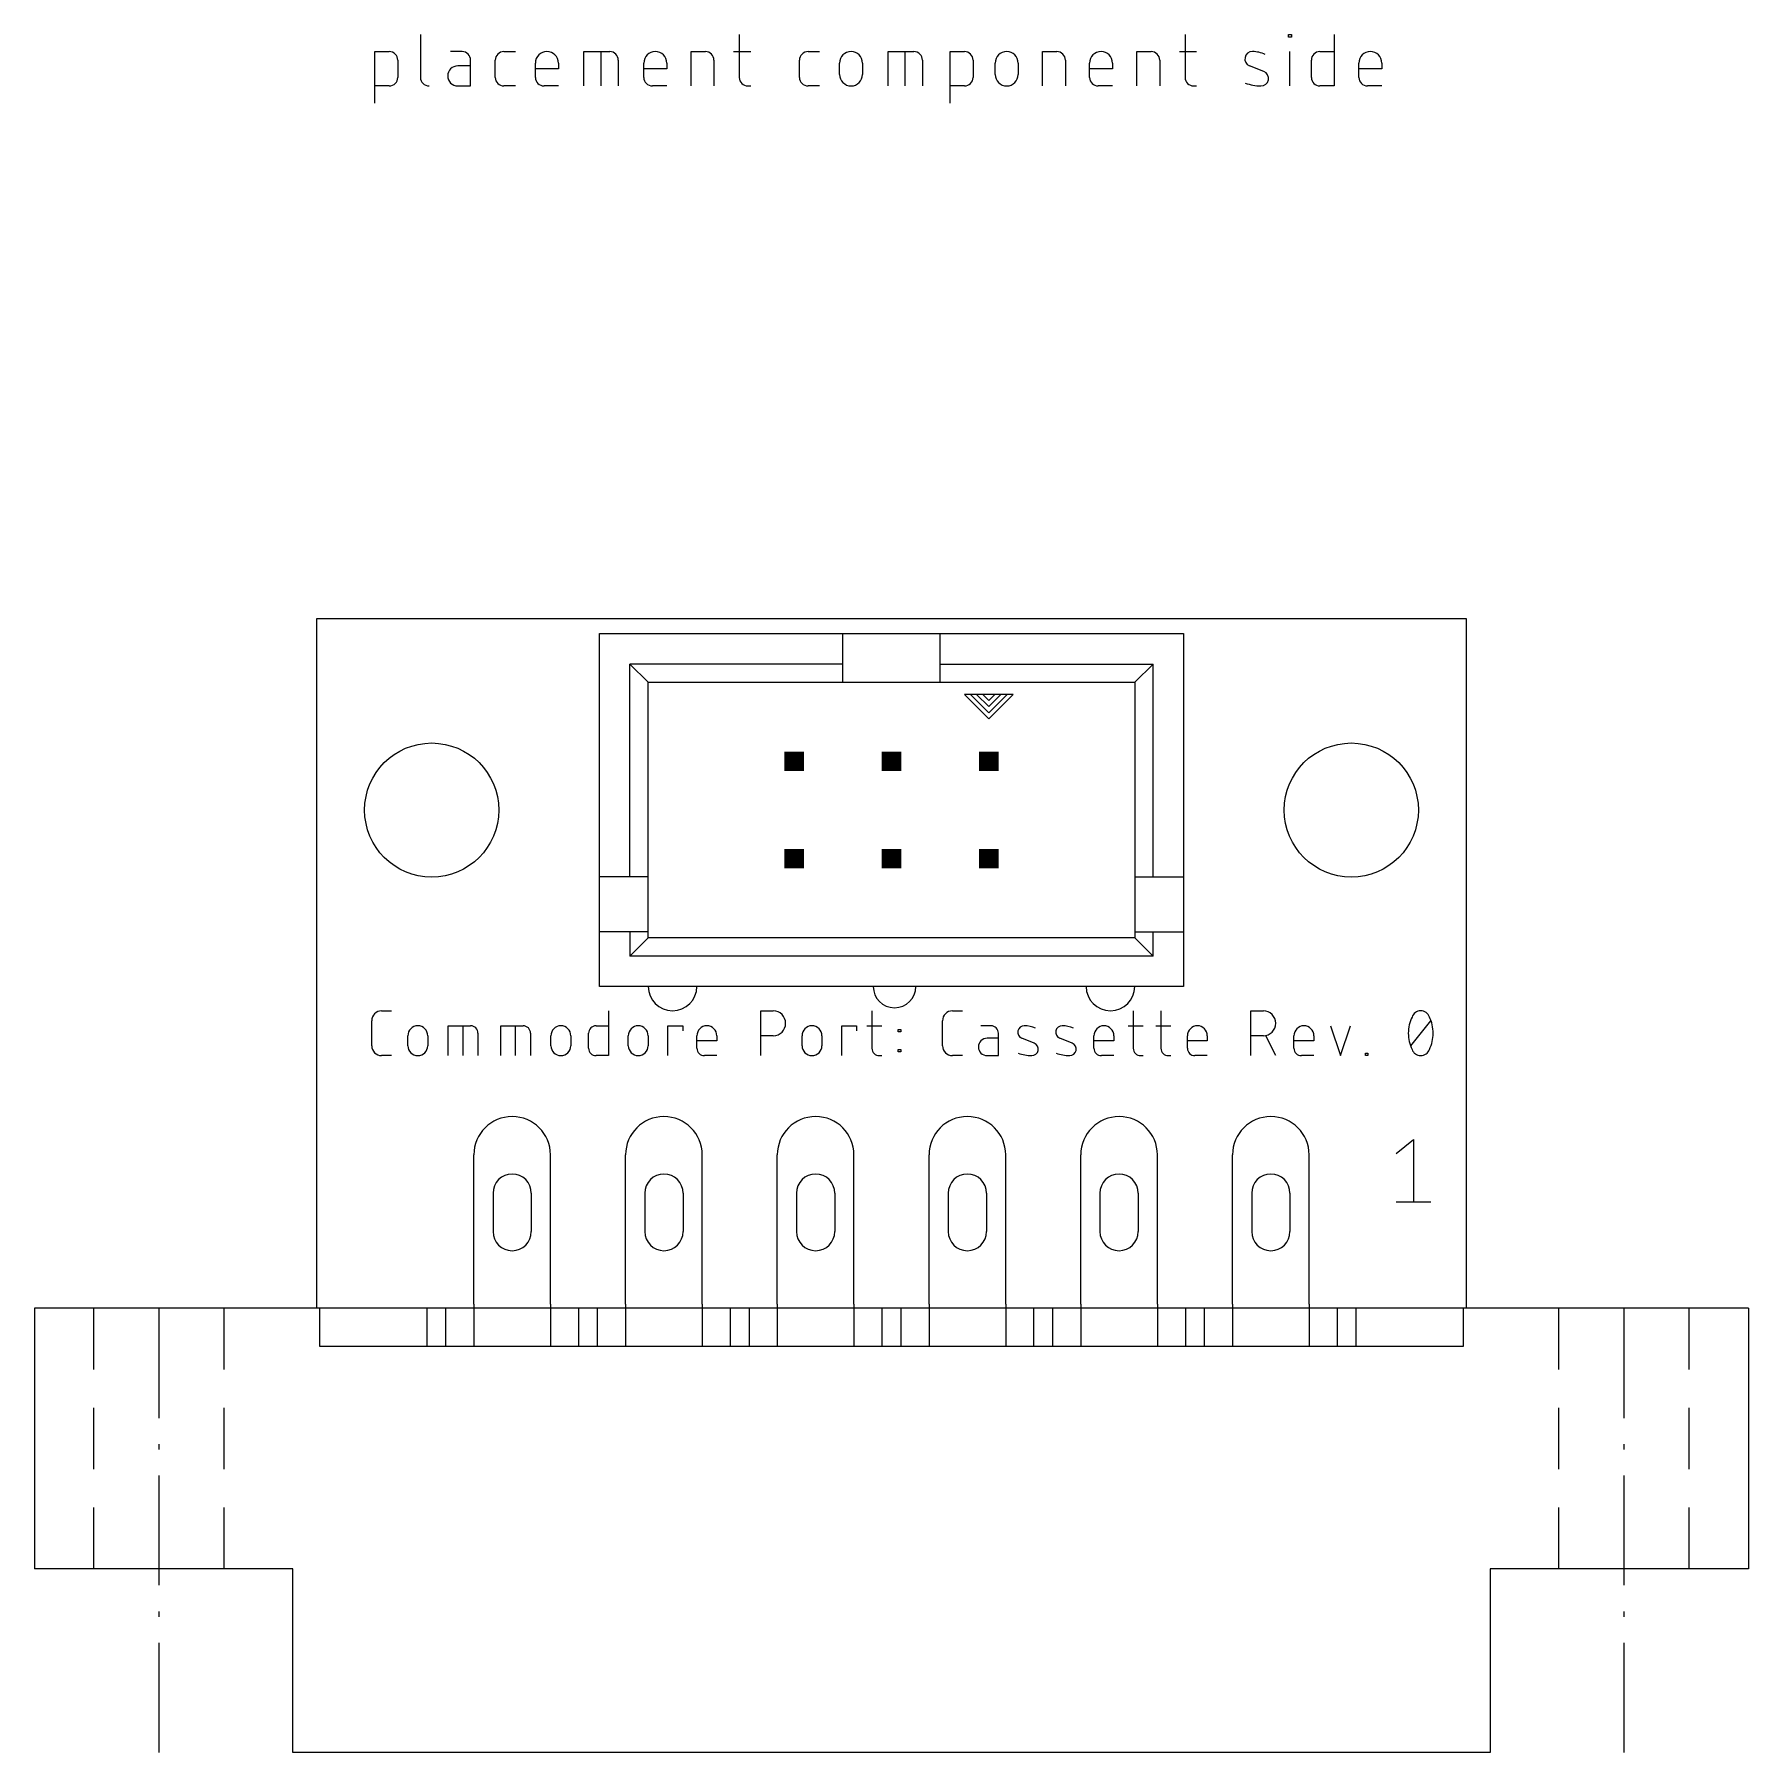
# Model space of a CAD drawing. Extents: x -7.4 to 37.4, y -11.6 to 33.2.
import ezdxf

# ---------------------------------------------------------------- set-up
doc = ezdxf.new("R2010")
doc.units = 0
for name, color, linetype in [('20', 30, 'CONTINUOUS'), ('21', 253, 'CONTINUOUS'), ('51', 253, 'CONTINUOUS')]:
    doc.layers.add(name, color=color, linetype=linetype)

# ---------------------------------------------------------------- blocks, each defined once
blk = doc.blocks.new('RECT')
blk.add_solid([(-0.5, -0.5), (0.5, -0.5), (-0.5, 0.5), (0.5, 0.5)])

msp = doc.modelspace()

# ---------------------------------------------------------------- linework, layer by layer
at = {"layer": '20'}
for p, q in [((0, 0), (0, 18)), ((0, 18), (30, 18)), ((30, 18), (30, 0)), ((30, 0), (0, 0))]:
    msp.add_line(p, q, dxfattribs=at)
for centre in [(3, 13), (27, 13)]:
    msp.add_circle(centre, 1.75, dxfattribs=at)
at = {"layer": '21'}
for p, q in [((2.7073, 33.2439), (2.7073, 32.122)), ((11.0281, 33.2439), (11.0281, 32.122)), ((22.6634, 33.2439), (22.6634, 32.122)), ((25.3607, 33.1691), (25.3607, 33.2439)), ((25.3607, 33.2439), (25.4355, 33.2439)), ((25.4355, 33.2439), (25.4355, 33.1691)), ((26.5556, 33.2439), (26.5556, 31.8977)), ((1.5177, 31.4489), (1.5177, 32.7951)), ((1.5177, 32.7951), (1.8916, 32.7951)), ((3.7908, 32.7951), (3.4916, 32.7951)), ((4.8837, 32.7951), (5.1829, 32.7951)), ((6.9718, 31.8977), (6.9718, 32.7951)), ((6.9718, 32.7951), (7.6449, 32.7951)), ((7.4205, 31.8977), (7.4205, 32.7951)), ((9.7678, 31.8977), (9.7678, 32.7951)), ((9.7678, 32.7951), (10.1417, 32.7951)), ((10.8785, 32.7951), (11.3273, 32.7951)), ((12.8231, 32.7951), (13.1222, 32.7951)), ((14.9111, 31.8977), (14.9111, 32.7951)), ((14.9111, 32.7951), (15.5842, 32.7951)), ((15.3598, 31.8977), (15.3598, 32.7951)), ((16.5294, 31.4489), (16.5294, 32.7951)), ((16.5294, 32.7951), (16.9033, 32.7951)), ((18.9391, 31.8977), (18.9391, 32.7951)), ((18.9391, 32.7951), (19.313, 32.7951)), ((21.403, 31.8977), (21.403, 32.7951)), ((21.403, 32.7951), (21.777, 32.7951)), ((22.5138, 32.7951), (22.9625, 32.7951)), ((25.4355, 33.1691), (25.3607, 33.1691)), ((25.3981, 31.8977), (25.3981, 32.7951)), ((26.1816, 32.7951), (26.5556, 32.7951)), ((2.116, 32.5708), (2.116, 32.122)), ((4.0152, 32.4212), (3.6786, 32.4212)), ((4.0152, 31.8977), (4.0152, 32.5708)), ((4.6594, 32.122), (4.6594, 32.5708)), ((5.7069, 32.122), (5.7069, 32.496)), ((6.3052, 32.3464), (5.7069, 32.3464)), ((6.3052, 32.496), (6.3052, 32.3464)), ((7.8692, 32.5708), (7.8692, 31.8977)), ((8.5358, 32.122), (8.5358, 32.496)), ((9.1341, 32.3464), (8.5358, 32.3464)), ((9.1341, 32.496), (9.1341, 32.3464)), ((10.3661, 32.5708), (10.3661, 31.8977)), ((12.5987, 32.122), (12.5987, 32.5708)), ((13.6462, 32.1968), (13.6462, 32.496)), ((14.2445, 32.496), (14.2445, 32.1968)), ((15.8086, 32.5708), (15.8086, 31.8977)), ((17.1277, 32.5708), (17.1277, 32.122)), ((17.7071, 32.1968), (17.7071, 32.496)), ((18.3054, 32.496), (18.3054, 32.1968)), ((19.5374, 32.5708), (19.5374, 31.8977)), ((20.1711, 32.122), (20.1711, 32.496)), ((20.7694, 32.3464), (20.1711, 32.3464)), ((20.7694, 32.496), (20.7694, 32.3464)), ((22.0014, 32.5708), (22.0014, 31.8977)), ((24.7181, 32.2716), (24.3442, 32.4212)), ((25.9573, 32.122), (25.9573, 32.5708)), ((27.1978, 32.122), (27.1978, 32.496)), ((27.7962, 32.3464), (27.1978, 32.3464)), ((27.7962, 32.496), (27.7962, 32.3464)), ((1.8916, 31.8977), (1.5177, 31.8977)), ((3.6786, 31.8977), (4.0152, 31.8977)), ((5.1829, 31.8977), (4.8837, 31.8977)), ((6.3052, 31.8977), (5.9312, 31.8977)), ((9.1341, 31.8977), (8.7602, 31.8977)), ((11.2525, 31.8977), (11.3273, 31.8977)), ((13.1222, 31.8977), (12.8231, 31.8977)), ((16.9033, 31.8977), (16.5294, 31.8977)), ((20.7694, 31.8977), (20.3954, 31.8977)), ((22.8877, 31.8977), (22.9625, 31.8977)), ((26.5556, 31.8977), (26.1816, 31.8977)), ((27.7962, 31.8977), (27.4222, 31.8977)), ((7.38, 11.2537), (7.38, 17.6038)), ((7.38, 17.6038), (13.73, 17.6038)), ((13.73, 17.6038), (16.27, 17.6038)), ((13.73, 16.81), (13.73, 17.6038)), ((16.27, 17.6038), (22.62, 17.6038)), ((16.27, 16.81), (16.27, 17.6038)), ((22.62, 17.6038), (22.62, 11.2537)), ((13.73, 16.81), (8.1737, 16.81)), ((8.1737, 11.2537), (8.1737, 16.81)), ((8.65, 16.3338), (8.1737, 16.81)), ((13.73, 16.3338), (13.73, 16.81)), ((16.27, 16.3338), (16.27, 16.81)), ((16.27, 16.81), (21.8263, 16.81)), ((21.8263, 16.81), (21.35, 16.3338)), ((21.8263, 11.2537), (21.8263, 16.81)), ((8.65, 11.2537), (8.65, 16.3338)), ((8.65, 16.3338), (13.73, 16.3338)), ((13.73, 16.3338), (16.27, 16.3338)), ((16.27, 16.3338), (21.35, 16.3338)), ((21.35, 16.3338), (21.35, 11.2537)), ((17.0638, 16.0162), (16.905, 16.0162)), ((16.905, 16.0162), (17.54, 15.3812)), ((17.2225, 16.0162), (17.0638, 16.0162)), ((17.0638, 16.0162), (17.54, 15.54)), ((17.3813, 16.0162), (17.2225, 16.0162)), ((17.2225, 16.0162), (17.54, 15.6987)), ((17.6988, 16.0162), (17.3813, 16.0162)), ((17.3813, 16.0162), (17.54, 15.8575)), ((17.54, 15.3812), (18.175, 16.0162)), ((17.54, 15.54), (18.0163, 16.0162)), ((17.54, 15.6987), (17.8575, 16.0162)), ((17.54, 15.8575), (17.6988, 16.0162)), ((17.8575, 16.0162), (17.6988, 16.0162)), ((18.0163, 16.0162), (17.8575, 16.0162)), ((18.175, 16.0162), (18.0163, 16.0162)), ((7.38, 9.825), (7.38, 11.2537)), ((8.1737, 11.2537), (7.38, 11.2537)), ((8.65, 11.2537), (8.1737, 11.2537)), ((8.65, 9.825), (8.65, 11.2537)), ((21.35, 11.2537), (21.35, 9.825)), ((21.35, 11.2537), (21.8263, 11.2537)), ((21.8263, 11.2537), (22.62, 11.2537)), ((22.62, 11.2537), (22.62, 9.825)), ((7.38, 8.3962), (7.38, 9.825)), ((8.1737, 9.825), (7.38, 9.825)), ((8.65, 9.825), (8.1737, 9.825)), ((8.1737, 9.825), (8.1737, 9.19)), ((8.65, 9.6662), (8.1737, 9.19)), ((8.65, 9.6662), (8.65, 9.825)), ((21.35, 9.6662), (8.65, 9.6662)), ((21.35, 9.825), (21.35, 9.6662)), ((21.35, 9.825), (21.8263, 9.825)), ((21.8263, 9.19), (21.35, 9.6662)), ((21.8263, 9.825), (22.62, 9.825)), ((21.8263, 9.19), (21.8263, 9.825)), ((22.62, 9.825), (22.62, 8.3962)), ((21.8263, 9.19), (8.1737, 9.19)), ((22.62, 8.3962), (7.38, 8.3962)), ((1.6929, 7.7592), (1.9526, 7.7592)), ((7.6156, 7.7592), (7.6156, 6.5908)), ((11.5882, 6.5908), (11.5882, 7.7592)), ((11.5882, 7.7592), (11.9127, 7.7592)), ((14.4886, 7.7592), (14.4886, 6.7855)), ((16.59, 7.7592), (16.8497, 7.7592)), ((21.3085, 7.7592), (21.3085, 6.7855)), ((22.0324, 7.7592), (22.0324, 6.7855)), ((24.3802, 6.5908), (24.3802, 7.7592)), ((24.3802, 7.7592), (24.7047, 7.7592)), ((1.4333, 6.8504), (1.4333, 7.4996)), ((3.4291, 6.5908), (3.4291, 7.3697)), ((3.4291, 7.3697), (4.0133, 7.3697)), ((3.8186, 6.5908), (3.8186, 7.3697)), ((4.8007, 6.5908), (4.8007, 7.3697)), ((4.8007, 7.3697), (5.3849, 7.3697)), ((5.1902, 6.5908), (5.1902, 7.3697)), ((7.2911, 7.3697), (7.6156, 7.3697)), ((9.1663, 6.5908), (9.1663, 7.3697)), ((9.1663, 7.3697), (9.5557, 7.3697)), ((9.5557, 7.3697), (9.5557, 7.2399)), ((13.7002, 6.5908), (13.7002, 7.3697)), ((13.7002, 7.3697), (14.0896, 7.3697)), ((14.0896, 7.3697), (14.0896, 7.2399)), ((14.3588, 7.3697), (14.7483, 7.3697)), ((15.178, 7.2075), (15.178, 7.2724)), ((15.178, 7.2724), (15.2429, 7.2724)), ((15.2429, 7.2075), (15.178, 7.2075)), ((15.2429, 7.2724), (15.2429, 7.2075)), ((16.3304, 6.8504), (16.3304, 7.4996)), ((17.5936, 7.3697), (17.3339, 7.3697)), ((21.1787, 7.3697), (21.5682, 7.3697)), ((21.9026, 7.3697), (22.292, 7.3697)), ((26.457, 7.3697), (26.7167, 6.5908)), ((26.7167, 6.5908), (26.9763, 7.3697)), ((28.5525, 6.8504), (29.0718, 7.4996)), ((2.3778, 6.8504), (2.3778, 7.1101)), ((2.8971, 7.1101), (2.8971, 6.8504)), ((4.208, 7.175), (4.208, 6.5908)), ((5.5796, 7.175), (5.5796, 6.5908)), ((6.1116, 6.8504), (6.1116, 7.1101)), ((6.6309, 7.1101), (6.6309, 6.8504)), ((7.0963, 6.7855), (7.0963, 7.175)), ((8.1309, 6.8504), (8.1309, 7.1101)), ((8.6502, 7.1101), (8.6502, 6.8504)), ((9.9216, 6.7855), (9.9216, 7.1101)), ((10.4409, 6.9803), (9.9216, 6.9803)), ((10.4409, 7.1101), (10.4409, 6.9803)), ((11.9127, 7.1101), (11.5882, 7.1101)), ((12.6648, 6.8504), (12.6648, 7.1101)), ((13.1841, 7.1101), (13.1841, 6.8504)), ((15.178, 6.6882), (15.178, 6.7531)), ((15.178, 6.7531), (15.2429, 6.7531)), ((15.2429, 6.7531), (15.2429, 6.6882)), ((17.7883, 7.0452), (17.4962, 7.0452)), ((17.7883, 6.5908), (17.7883, 7.175)), ((18.7255, 6.9154), (18.401, 7.0452)), ((19.7161, 6.9154), (19.3916, 7.0452)), ((20.2848, 6.7855), (20.2848, 7.1101)), ((20.8041, 6.9803), (20.2848, 6.9803)), ((20.8041, 7.1101), (20.8041, 6.9803)), ((22.7232, 6.7855), (22.7232, 7.1101)), ((23.2425, 6.9803), (22.7232, 6.9803)), ((23.2425, 7.1101), (23.2425, 6.9803)), ((24.7047, 7.1101), (24.3802, 7.1101)), ((25.0293, 6.5908), (24.7696, 7.1101)), ((25.5045, 6.7855), (25.5045, 7.1101)), ((26.0238, 6.9803), (25.5045, 6.9803)), ((26.0238, 7.1101), (26.0238, 6.9803)), ((1.9526, 6.5908), (1.6929, 6.5908)), ((7.6156, 6.5908), (7.2911, 6.5908)), ((10.4409, 6.5908), (10.1164, 6.5908)), ((14.6834, 6.5908), (14.7483, 6.5908)), ((15.2429, 6.6882), (15.178, 6.6882)), ((16.8497, 6.5908), (16.59, 6.5908)), ((17.4962, 6.5908), (17.7883, 6.5908)), ((20.8041, 6.5908), (20.4795, 6.5908)), ((21.5032, 6.5908), (21.5682, 6.5908)), ((22.2271, 6.5908), (22.292, 6.5908)), ((23.2425, 6.5908), (22.9179, 6.5908)), ((26.0238, 6.5908), (25.6992, 6.5908)), ((27.37, 6.5908), (27.37, 6.6557)), ((27.37, 6.6557), (27.4349, 6.6557)), ((27.4349, 6.5908), (27.37, 6.5908)), ((27.4349, 6.6557), (27.4349, 6.5908)), ((28.175, 4.0393), (28.6265, 4.4005)), ((28.6265, 4.4005), (28.6265, 2.775)), ((28.175, 2.775), (29.0781, 2.775)), ((-7.37, 0), (-7.37, -6.8)), ((-5.82, 0), (-7.37, 0)), ((-4.12, 0), (-5.82, 0)), ((-5.82, -1.6), (-5.82, 0)), ((-2.42, 0), (-4.12, 0)), ((-4.12, 0), (-4.12, -2.8667)), ((0.08, 0), (-2.42, 0)), ((-2.42, -1.6), (-2.42, 0)), ((0.08, -1), (0.08, 0)), ((3.37, 0), (2.87, 0)), ((2.87, 0), (2.87, -1)), ((3.37, -1), (3.37, 0)), ((4.1, 0.1), (4.1, -1)), ((6.1, 0.1), (6.1, -1)), ((7.33, 0), (6.83, 0)), ((6.83, 0), (6.83, -1)), ((7.33, -1), (7.33, 0)), ((8.06, 0.1), (8.06, -1)), ((10.06, 0.1), (10.06, -1)), ((11.29, 0), (10.79, 0)), ((10.79, 0), (10.79, -1)), ((11.29, -1), (11.29, 0)), ((12.02, 0.1), (12.02, -1)), ((14.02, 0.1), (14.02, -1)), ((15.25, 0), (14.75, 0)), ((14.75, 0), (14.75, -1)), ((15.25, -1), (15.25, 0)), ((15.98, 0.1), (15.98, -1)), ((17.98, 0.1), (17.98, -1)), ((19.21, 0), (18.71, 0)), ((18.71, 0), (18.71, -1)), ((19.21, -1), (19.21, 0)), ((19.94, 0.1), (19.94, -1)), ((21.94, 0.1), (21.94, -1)), ((23.17, 0), (22.67, 0)), ((22.67, 0), (22.67, -1)), ((23.17, -1), (23.17, 0)), ((23.9, 0.1), (23.9, -1)), ((25.9, 0.1), (25.9, -1)), ((27.13, 0), (26.63, 0)), ((26.63, 0), (26.63, -1)), ((27.13, -1), (27.13, 0)), ((32.42, 0), (29.92, 0)), ((29.92, 0), (29.92, -1)), ((34.12, 0), (32.42, 0)), ((32.42, -1.6), (32.42, 0)), ((35.82, 0), (34.12, 0)), ((34.12, -2.8667), (34.12, 0)), ((37.37, 0), (35.82, 0)), ((35.82, -1.6), (35.82, 0)), ((37.37, 0), (37.37, -6.8)), ((29.92, -1), (0.08, -1)), ((-5.82, -4.2), (-5.82, -2.6)), ((-2.42, -4.2), (-2.42, -2.6)), ((32.42, -4.2), (32.42, -2.6)), ((35.82, -4.2), (35.82, -2.6)), ((-4.12, -3.548), (-4.12, -3.6853)), ((34.12, -3.6853), (34.12, -3.548)), ((-4.12, -4.3667), (-4.12, -7.2333)), ((34.12, -7.2333), (34.12, -4.3667)), ((-5.82, -6.8), (-5.82, -5.2)), ((-2.42, -6.8), (-2.42, -5.2)), ((32.42, -6.8), (32.42, -5.2)), ((35.82, -6.8), (35.82, -5.2)), ((-5.82, -6.8), (-7.37, -6.8)), ((-2.42, -6.8), (-5.82, -6.8)), ((-0.62, -6.8), (-2.42, -6.8)), ((-0.62, -11.6), (-0.62, -6.8)), ((32.42, -6.8), (30.62, -6.8)), ((30.62, -6.8), (30.62, -11.6)), ((35.82, -6.8), (32.42, -6.8)), ((37.37, -6.8), (35.82, -6.8)), ((-4.12, -7.9147), (-4.12, -8.052)), ((34.12, -8.052), (34.12, -7.9147)), ((-4.12, -8.7333), (-4.12, -11.6)), ((34.12, -11.6), (34.12, -8.7333)), ((30.62, -11.6), (-0.62, -11.6))]:
    msp.add_line(p, q, dxfattribs=at)
for centre, radius, start, end in [((1.8916, 32.5708), 0.2244, 0, 90), ((3.7908, 32.5708), 0.2244, 0, 90), ((4.8837, 32.5708), 0.2244, 89.9992, 180), ((6.006, 32.496), 0.2992, 0, 180), ((7.6449, 32.5708), 0.2244, 0, 90), ((8.835, 32.496), 0.2992, 0, 180), ((10.1417, 32.5708), 0.2244, 0, 90), ((12.8231, 32.5708), 0.2244, 89.9992, 180), ((13.9454, 32.496), 0.2992, 0, 180), ((15.5842, 32.5708), 0.2244, 0, 90), ((16.9033, 32.5708), 0.2244, 0, 90), ((18.0063, 32.496), 0.2992, 0, 180), ((19.313, 32.5708), 0.2244, 0, 90), ((20.4702, 32.496), 0.2992, 0, 180), ((21.777, 32.5708), 0.2244, 0, 90), ((24.4162, 32.6012), 0.1939, 89.181, 248.1986), ((24.4068, 31.9459), 0.8493, 65.7609, 89.181), ((26.1816, 32.5708), 0.2244, 89.9992, 180), ((27.497, 32.496), 0.2992, 0, 180), ((3.6786, 32.1594), 0.2618, 90, 270), ((1.8916, 32.122), 0.2244, 270.0008, 0), ((2.9316, 32.122), 0.2244, 180, 270), ((4.8837, 32.122), 0.2244, 180, 270), ((5.9312, 32.122), 0.2244, 180, 270), ((8.7602, 32.122), 0.2244, 180, 270), ((11.2525, 32.122), 0.2244, 180, 270), ((12.8231, 32.122), 0.2244, 180, 270), ((13.9454, 32.1968), 0.2992, 180, 0), ((16.9033, 32.122), 0.2244, 270.0008, 0), ((18.0063, 32.1968), 0.2992, 180, 0), ((20.3954, 32.122), 0.2244, 180, 270), ((22.8877, 32.122), 0.2244, 180, 270), ((24.6615, 33.166), 1.2684, 250.2096, 269.181), ((24.6461, 32.0915), 0.1939, 269.181, 68.1986), ((26.1816, 32.122), 0.2244, 180, 270), ((27.4222, 32.122), 0.2244, 180, 270), ((9.285, 8.3962), 0.635, 180, 0), ((15.0794, 8.3962), 0.5556, 180, 0), ((20.715, 8.3962), 0.635, 180, 0), ((1.6929, 7.4996), 0.2596, 90.0007, 180), ((11.9127, 7.4346), 0.3246, 270, 90), ((16.59, 7.4996), 0.2596, 90.0007, 180), ((24.7047, 7.4346), 0.3246, 270, 90), ((28.8121, 7.519), 0.2402, 90, 161.0751), ((28.8121, 7.519), 0.2402, 18.9248, 90.0002), ((2.6375, 7.1101), 0.2596, 0, 180), ((4.0133, 7.175), 0.1947, 0, 90), ((5.3849, 7.175), 0.1947, 0, 90), ((6.3713, 7.1101), 0.2596, 0, 180), ((7.2911, 7.175), 0.1947, 90, 180), ((8.3906, 7.1101), 0.2596, 0, 180), ((10.1813, 7.1101), 0.2596, 0, 180), ((12.9245, 7.1101), 0.2596, 0, 180), ((17.5936, 7.175), 0.1947, 0, 90), ((18.4635, 7.2014), 0.1683, 89.1818, 248.1989), ((18.4554, 6.6327), 0.7371, 65.7612, 89.1819), ((19.4541, 7.2014), 0.1683, 89.1818, 248.1989), ((19.446, 6.6327), 0.7371, 65.7612, 89.1819), ((20.5445, 7.1101), 0.2596, 0, 180), ((22.9829, 7.1101), 0.2596, 0, 180), ((25.7642, 7.1101), 0.2596, 0, 180), ((29.4504, 7.175), 0.9628, 154.0109, 180.0001), ((28.1739, 7.175), 0.9629, 359.9999, 25.9891), ((1.6929, 6.8504), 0.2596, 180, 270), ((2.6375, 6.8504), 0.2596, 180, 0), ((6.3713, 6.8504), 0.2596, 180, 0), ((7.2911, 6.7855), 0.1947, 180, 270), ((8.3906, 6.8504), 0.2596, 180, 0), ((10.1164, 6.7855), 0.1947, 180, 270), ((12.9245, 6.8504), 0.2596, 180, 0), ((14.6834, 6.7855), 0.1947, 180, 270), ((16.59, 6.8504), 0.2596, 180, 270), ((17.4962, 6.818), 0.2272, 90, 270), ((18.663, 6.7591), 0.1683, 269.1818, 68.1989), ((19.6536, 6.7591), 0.1683, 269.1818, 68.1989), ((20.4795, 6.7855), 0.1947, 180, 270), ((21.5032, 6.7855), 0.1947, 180, 270), ((22.2271, 6.7855), 0.1947, 180, 270), ((22.9179, 6.7855), 0.1947, 180, 270), ((25.6992, 6.7855), 0.1947, 180, 270), ((29.4505, 7.175), 0.9629, 180, 205.9888), ((28.8121, 6.831), 0.2402, 198.9254, 269.9998), ((28.8121, 6.831), 0.2402, 270, 341.0747), ((28.1738, 7.175), 0.9629, 334.0112, 360), ((18.6763, 7.6915), 1.1008, 250.209, 269.1819), ((19.6669, 7.6915), 1.1008, 250.209, 269.1819)]:
    msp.add_arc(centre, radius, start, end, dxfattribs=at)
at = {"layer": '51'}
for p, q in [((4.1, 0.1), (4.1, 4)), ((6.1, 0.1), (6.1, 4)), ((8.06, 0.1), (8.06, 4)), ((10.06, 0.1), (10.06, 4)), ((12.02, 0.1), (12.02, 4)), ((14.02, 0.1), (14.02, 4)), ((15.98, 0.1), (15.98, 4)), ((17.98, 0.1), (17.98, 4)), ((19.94, 0.1), (19.94, 4)), ((21.94, 0.1), (21.94, 4)), ((23.9, 0.1), (23.9, 4)), ((25.9, 0.1), (25.9, 4)), ((4.6, 3), (4.6, 2)), ((5.6, 3), (5.6, 2)), ((8.56, 3), (8.56, 2)), ((9.56, 3), (9.56, 2)), ((12.52, 3), (12.52, 2)), ((13.52, 3), (13.52, 2)), ((16.48, 3), (16.48, 2)), ((17.48, 3), (17.48, 2)), ((20.44, 3), (20.44, 2)), ((21.44, 3), (21.44, 2)), ((24.4, 3), (24.4, 2)), ((25.4, 3), (25.4, 2))]:
    msp.add_line(p, q, dxfattribs=at)
for centre, radius, start, end in [((5.1, 4), 1, 0, 180), ((9.06, 4), 1, 0, 180), ((13.02, 4), 1, 0, 180), ((16.98, 4), 1, 0, 180), ((20.94, 4), 1, 0, 180), ((24.9, 4), 1, 0, 180), ((5.1, 3), 0.5, 0, 180), ((9.06, 3), 0.5, 0, 180), ((13.02, 3), 0.5, 0, 180), ((16.98, 3), 0.5, 0, 180), ((20.94, 3), 0.5, 0, 180), ((24.9, 3), 0.5, 0, 180), ((5.1, 2), 0.5, 180, 0), ((9.06, 2), 0.5, 180, 0), ((13.02, 2), 0.5, 180, 0), ((16.98, 2), 0.5, 180, 0), ((20.94, 2), 0.5, 180, 0), ((24.9, 2), 0.5, 180, 0)]:
    msp.add_arc(centre, radius, start, end, dxfattribs=at)

# ---------------------------------------------------------------- block references
at = {"layer": '51', "xscale": 0.508, "yscale": 0.508, "rotation": 180}
for p in [(12.46, 14.27), (15, 14.27), (17.54, 14.27), (12.46, 11.73), (15, 11.73), (17.54, 11.73)]:
    msp.add_blockref('RECT', p, dxfattribs=at)

doc.saveas('drawing.dxf')
